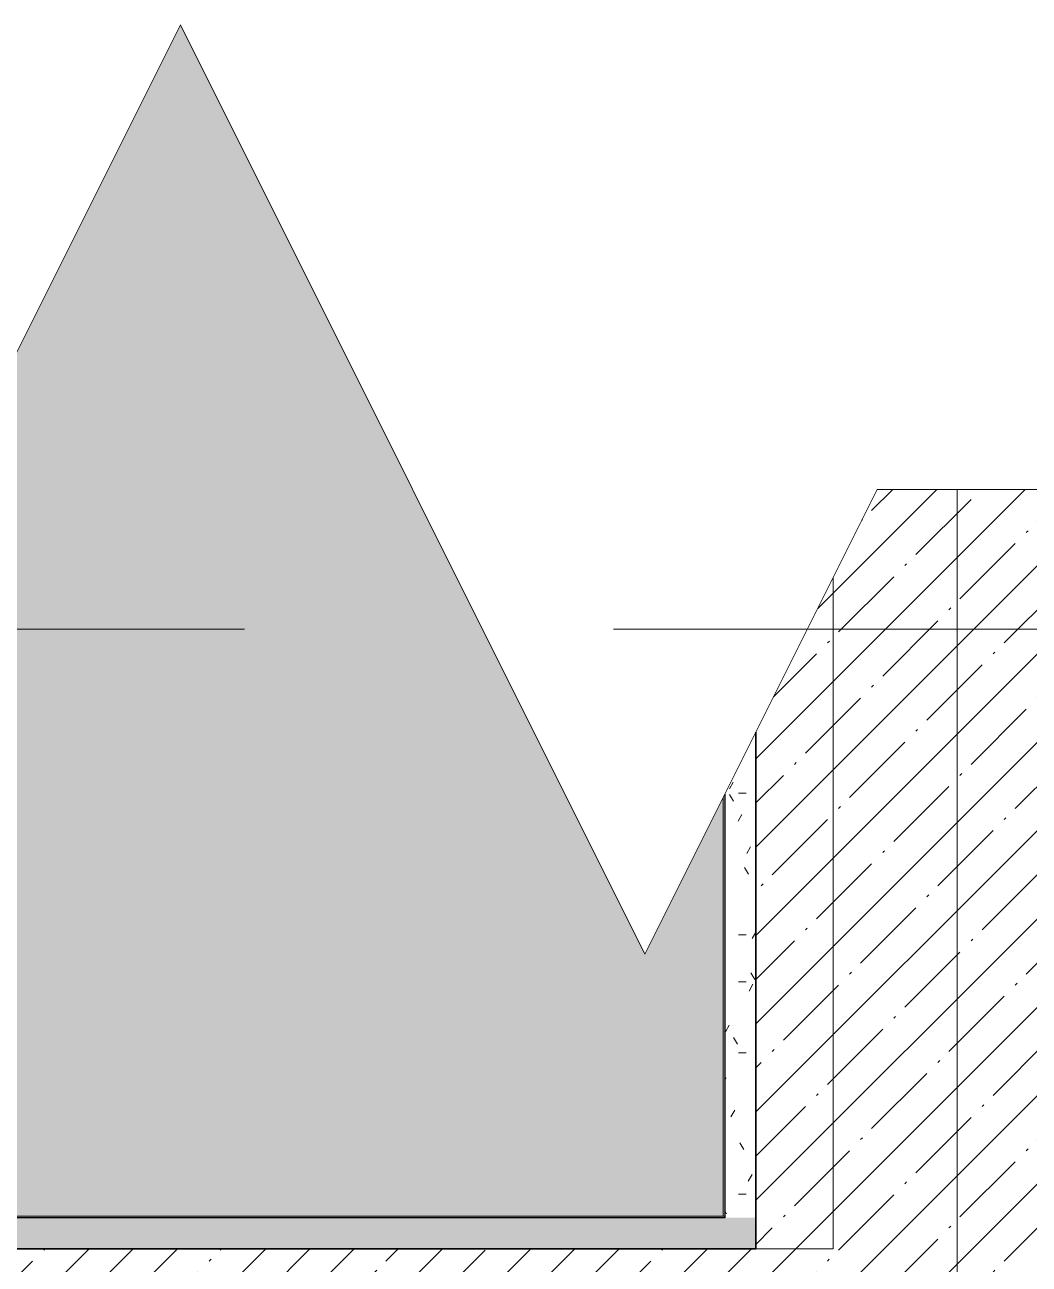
# Model space of a CAD drawing. Header units: millimetres. Extents: x 3991 to 282775, y -8553 to 29560.
# Drawn here: x 279880 to 280528, y 17740 to 18540 of the extents above; entities that cross this region are included whole.
import ezdxf

# ---------------------------------------------------------------- set-up
doc = ezdxf.new("R2010")
doc.units = ezdxf.units.MM
doc.linetypes.add('Осевая', pattern=[1587.5, 317.5, -238.125, 793.75, -238.125])
for name, color, linetype, lineweight in [('A-DETL-GENF', 7, 'Continuous', 9), ('I-WALL', 7, 'Continuous', 9), ('S-STRS-MBND', 7, 'Continuous', 9), ('Оси', 7, 'Continuous', 9), ('Оси-2', 7, 'Осевая', 9)]:
    doc.layers.add(name, color=color, linetype=linetype, lineweight=lineweight)
for name, color, linetype, lineweight, true_color in [('A-WALL-1', 7, 'Continuous', 25, 0x3c3c3c), ('A-WALL-2', 7, 'Continuous', 35, 0x3c3c3c), ('A-WALL-FNSH-1', 7, 'Continuous', 15, 0x3c3c3c)]:
    doc.layers.add(name, color=color, linetype=linetype, lineweight=lineweight, true_color=true_color)
doc.layers.add('S-STRS-7', color=7, linetype='Continuous', lineweight=15, transparency=1)
pattern_1 = [(45, (179771.86, 0), (-28.51196, 28.51196), []), (45, (179800.37, 0), (-28.51196, 28.51196), [50.403, -10.081, 1.676, -8.404])]
pattern_2 = [(0, (179771.858, 0), (60.96, 15.24), [5.029, -40.691, 5.029, -40.691, -243.84]), (0, (179771.858, 0), (60.96, 15.24), [-91.44, 5.029, -86.411, 5.029, -40.691, -106.68]), (0, (179771.858, 0), (60.96, 15.24), [-228.6, 5.029, -25.451, 5.029, -71.171]), (120, (179794.718, 7.62), (-43.6782272, 45.1729086), [5.029, -40.691, 5.029, -40.691, -243.84]), (120, (179794.718, 7.62), (-43.6782272, 45.1729086), [-91.44, 5.029, -86.411, 5.029, -40.691, -106.68]), (120, (179794.718, 7.62), (-43.6782272, 45.1729086), [-228.6, 5.029, -25.451, 5.029, -71.171]), (240, (179802.338, 38.1), (-17.2817728, -60.4129086), [5.029, -40.691, 5.029, -40.691, -243.84]), (240, (179802.338, 38.1), (-17.2817728, -60.4129086), [-91.44, 5.029, -86.411, 5.029, -40.691, -106.68]), (240, (179802.338, 38.1), (-17.2817728, -60.4129086), [-228.6, 5.029, -25.451, 5.029, -71.171])]

# ---------------------------------------------------------------- blocks, each defined once
blk = doc.blocks.new('DET_L_Линия разрыва - М100-30713053-Фрагмент 1_8')
at = {"layer": 'A-DETL-GENF'}
for p, q in [((2195, 300), (2045, 0)), ((2495, -300), (2195, 300)), ((2045, 0), (0, 0)), ((2645, 0), (2495, -300))]:
    blk.add_line(p, q, dxfattribs=at)

msp = doc.modelspace()

# ---------------------------------------------------------------- hatches: boundary and pattern name
at = {"layer": 'I-WALL'}
h = msp.add_hatch(dxfattribs=at)
h.set_pattern_fill('FP_4', color=256, style=0, pattern_type=2)
h.set_pattern_definition(pattern_1)
h.paths.add_polyline_path([(280351.86, 17750), (280571.86, 17750), (280571.86, 18240.3), (280430.29, 18240.3), (280351.86, 18083.44), (280351.86, 17800)])
h = msp.add_hatch(dxfattribs=at)
h.set_pattern_fill('FP_13', color=256, style=0, pattern_type=2)
h.set_pattern_definition(pattern_2)
h.paths.add_polyline_path([(280331.86, 17770), (280351.86, 17770), (280351.86, 18083.44), (280331.86, 18043.44), (280331.86, 17771)])
h = msp.add_hatch(dxfattribs=at)
h.set_pattern_fill('FP_13', color=256, style=0, pattern_type=2)
h.set_pattern_definition(pattern_2)
h.paths.add_polyline_path([(280351.86, 17750), (280351.86, 17770), (277791.08, 17770), (277791.08, 17750), (280155.32, 17750)])
h = msp.add_hatch(dxfattribs=at)
h.set_pattern_fill('FP_4', color=256, style=0, pattern_type=2)
h.set_pattern_definition(pattern_1)
h.paths.add_polyline_path([(280571.86, 17530), (280571.86, 17750), (277791.08, 17750), (277791.08, 17530), (280496.5, 17530)])
at = {"layer": 'S-STRS-7'}
msp.add_hatch(color=256, dxfattribs=at).paths.add_polyline_path([(278851.86, 17770), (280331.86, 17770), (280331.86, 18043.44), (280280.29, 17940.3), (279980.29, 18540.3), (279830.29, 18240.3), (278851.86, 18240.3)])

# ---------------------------------------------------------------- linework, layer by layer
at = {"layer": 'A-WALL-1'}
for p, q in [((280331.86, 18043.44), (280331.86, 17770)), ((280331.86, 17770), (277791.08, 17770))]:
    msp.add_line(p, q, dxfattribs=at)
at = {"layer": 'A-WALL-2'}
for p, q in [((280351.86, 18083.44), (280351.86, 17750)), ((280351.86, 17750), (277791.08, 17750))]:
    msp.add_line(p, q, dxfattribs=at)
at = {"layer": 'A-WALL-FNSH-1'}
for p, q in [((280330.86, 18041.44), (280330.86, 17771)), ((280330.86, 17771), (277791.08, 17771))]:
    msp.add_line(p, q, dxfattribs=at)
at = {"layer": 'I-WALL'}
msp.add_line((280330.86, 17771), (280331.86, 17771), dxfattribs=at)
at = {"layer": 'S-STRS-MBND'}
for p, q in [((280401.86, 17750), (280401.86, 18183.44)), ((278851.86, 17750), (280401.86, 17750))]:
    msp.add_line(p, q, dxfattribs=at)
at = {"layer": 'Оси'}
msp.add_line((280481.86, 16990.3), (280481.86, 18240.3), dxfattribs=at)
at = {"layer": 'Оси-2'}
msp.add_line((278116.78, 18150), (281225.29, 18150), dxfattribs=at)

# ---------------------------------------------------------------- block references
at = {"layer": 'A-DETL-GENF', "rotation": 180}
msp.add_blockref('DET_L_Линия разрыва - М100-30713053-Фрагмент 1_8', (282475.29, 18240.3), dxfattribs=at)

doc.saveas('drawing.dxf')
